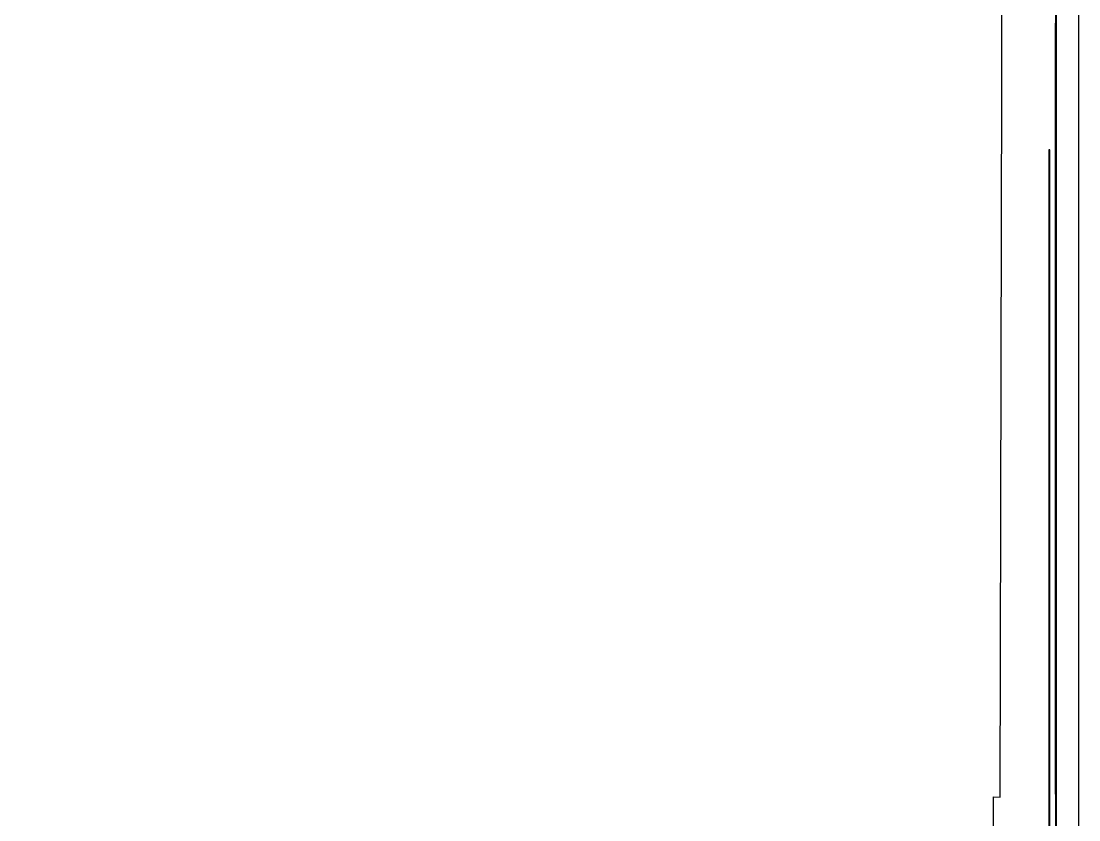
# Model space of a CAD drawing. Header units: millimetres. Extents: x 3914 to 443608, y -156176 to 78197.
# Drawn here: x 132436 to 133387, y -140208 to -139490 of the extents above; entities that cross this region are included whole.
import ezdxf

# ---------------------------------------------------------------- set-up
doc = ezdxf.new("R2010")
doc.units = ezdxf.units.MM
doc.layers.add('A-FLOR', color=7, linetype='Continuous', lineweight=9)
doc.layers.add('A-GENM-3', color=7, linetype='Continuous', lineweight=5)

# ---------------------------------------------------------------- blocks, each defined once
blk = doc.blocks.new('Рисунок_горы - Рисунок_горы-31934381-Объем проектирования 1 этажа')
at = {"layer": 'A-GENM-3'}
for p, q in [((107109, 10341.4), (107109, 6202.65)), ((107109, 6596.8), (107109, 6811.76)), ((107109, 6811.76), (107109, 6596.8)), ((107109, 6543.62), (107109, 6262.3)), ((107109, 6203.3), (107109, 6539.78)), ((107109, 6405.54), (107109, 6505.22)), ((107109, 6505.22), (107109, 6405.54)), ((107109, 6323.13), (107109, 6385.36)), ((107109, 6385.36), (107109, 6323.13)), ((107109, 6239.82), (107109, 6301.84)), ((107109, 6301.84), (107109, 6239.82)), ((107109, 6262.3), (107109, 6206.38)), ((107109, 6206.38), (107109, 6203.3)), ((107109, 6203.3), (107109, 6202.65)), ((107109, 6202.65), (107109, 6203.3)), ((107109, 6202.65), (107109, 5509.4)), ((107109, 6066.28), (107109, 6088.01)), ((107109, 6088.01), (107109, 6066.28))]:
    blk.add_line(p, q, dxfattribs=at)
for points, knots in [([(107109, 6724.53), (107109, 6724.53), (107109, 6678.82), (107109, 6632.45), (107109, 6587.07)], [0.4375, 0.4375, 0.4375, 0.4375, 0.43750001, 0.5, 0.5, 0.5, 0.5]), ([(107109, 6595.4), (107109, 6595.4), (107109, 6603.73), (107109, 6609.35), (107109, 6612.7)], [0.5, 0.5, 0.5, 0.5, 0.50000001, 0.52808784, 0.52808784, 0.52808784, 0.52808784]), ([(107109, 6596.8), (107109, 6596.8), (107109, 6588.87), (107109, 6585.18), (107109, 6583.8)], [0.345323741, 0.345323741, 0.345323741, 0.345323741, 0.345323751, 0.348091717, 0.348091717, 0.348091717, 0.348091717]), ([(107109, 6427.42), (107109, 6427.42), (107109, 6451.97), (107109, 6573.22), (107109, 6595.4)], [0.3333333, 0.3333333, 0.3333333, 0.3333333, 0.3333333, 0.5, 0.5, 0.5, 0.5]), ([(107109, 6587.07), (107109, 6587.07), (107109, 6571), (107109, 6574.78), (107109, 6563.82)], [0.352517986, 0.352517986, 0.352517986, 0.352517986, 0.352517996, 0.35971223, 0.35971223, 0.35971223, 0.35971223]), ([(107109, 6563.82), (107109, 6563.82), (107109, 6557.02), (107109, 6550.72), (107109, 6543.62)], [0.35971223, 0.35971223, 0.35971223, 0.35971223, 0.35971224, 0.366906475, 0.366906475, 0.366906475, 0.366906475]), ([(107109, 6505.22), (107109, 6505.22), (107109, 6516.39), (107109, 6536.9), (107109, 6543.62)], [0.93333333, 0.93333333, 0.93333333, 0.93333333, 0.93333334, 1, 1, 1, 1]), ([(107109, 6543.62), (107109, 6543.62), (107109, 6536.9), (107109, 6516.39), (107109, 6505.22)], [0.366906475, 0.366906475, 0.366906475, 0.366906475, 0.366906485, 0.374100719, 0.374100719, 0.374100719, 0.374100719]), ([(107109, 6539.78), (107109, 6539.78), (107109, 6540.07), (107109, 6540.41), (107109, 6540.78)], [0.4222222222, 0.4222222222, 0.4222222222, 0.4222222222, 0.4222222322, 0.4225676762, 0.4225676762, 0.4225676762, 0.4225676762]), ([(107109, 6385.36), (107109, 6385.36), (107109, 6394.3), (107109, 6394.37), (107109, 6405.54)], [0.86666667, 0.86666667, 0.86666667, 0.86666667, 0.86666668, 0.9, 0.9, 0.9, 0.9]), ([(107109, 6405.54), (107109, 6405.54), (107109, 6394.37), (107109, 6394.3), (107109, 6385.36)], [0.381294964, 0.381294964, 0.381294964, 0.381294964, 0.381294974, 0.388489209, 0.388489209, 0.388489209, 0.388489209]), ([(107109, 6301.84), (107109, 6301.84), (107109, 6311.77), (107109, 6310.31), (107109, 6323.13)], [0.8, 0.8, 0.8, 0.8, 0.80000001, 0.83333333, 0.83333333, 0.83333333, 0.83333333]), ([(107109, 6323.13), (107109, 6323.13), (107109, 6310.31), (107109, 6311.77), (107109, 6301.84)], [0.395683453, 0.395683453, 0.395683453, 0.395683453, 0.395683463, 0.402877698, 0.402877698, 0.402877698, 0.402877698]), ([(107109, 6214.8), (107109, 6214.8), (107109, 6224.12), (107109, 6230.69), (107109, 6239.82)], [0.73333333, 0.73333333, 0.73333333, 0.73333333, 0.73333334, 0.76666667, 0.76666667, 0.76666667, 0.76666667]), ([(107109, 6239.82), (107109, 6239.82), (107109, 6230.69), (107109, 6224.12), (107109, 6214.8)], [0.410071942, 0.410071942, 0.410071942, 0.410071942, 0.410071952, 0.417266187, 0.417266187, 0.417266187, 0.417266187]), ([(107109, 6128.81), (107109, 6128.81), (107109, 6163.64), (107109, 6185.73), (107109, 6214.8)], [0.7, 0.7, 0.7, 0.7, 0.70000001, 0.73333333, 0.73333333, 0.73333333, 0.73333333]), ([(107109, 6214.8), (107109, 6214.8), (107109, 6185.73), (107109, 6163.64), (107109, 6128.81)], [0.417266187, 0.417266187, 0.417266187, 0.417266187, 0.417266197, 0.424460432, 0.424460432, 0.424460432, 0.424460432]), ([(107109, 6108.72), (107109, 6108.72), (107109, 6116.64), (107109, 6118.91), (107109, 6128.81)], [0.66666667, 0.66666667, 0.66666667, 0.66666667, 0.66666668, 0.7, 0.7, 0.7, 0.7]), ([(107109, 6128.81), (107109, 6128.81), (107109, 6118.91), (107109, 6116.64), (107109, 6108.72)], [0.424460432, 0.424460432, 0.424460432, 0.424460432, 0.424460442, 0.431654676, 0.431654676, 0.431654676, 0.431654676]), ([(107109, 6088.01), (107109, 6088.01), (107109, 6096.91), (107109, 6100.08), (107109, 6108.72)], [0.63333333, 0.63333333, 0.63333333, 0.63333333, 0.63333334, 0.66666667, 0.66666667, 0.66666667, 0.66666667]), ([(107109, 6108.72), (107109, 6108.72), (107109, 6100.08), (107109, 6096.91), (107109, 6088.01)], [0.431654676, 0.431654676, 0.431654676, 0.431654676, 0.431654686, 0.438848921, 0.438848921, 0.438848921, 0.438848921])]:
    blk.add_open_spline(points, degree=3, knots=knots, dxfattribs=at)
for points in [[(107109, 6621.28), (107109, 6621.92), (107109, 6622.56), (107109, 6623.21)], [(107109, 6620.24), (107109, 6620.59), (107109, 6620.93), (107109, 6621.28)], [(107109, 6620.02), (107109, 6620.1), (107109, 6620.17), (107109, 6620.24)], [(107109, 6619.8), (107109, 6619.87), (107109, 6619.95), (107109, 6620.02)], [(107109, 6619.65), (107109, 6619.7), (107109, 6619.75), (107109, 6619.8)], [(107109, 6619.43), (107109, 6619.51), (107109, 6619.58), (107109, 6619.65)], [(107109, 6615.98), (107109, 6617.13), (107109, 6618.28), (107109, 6619.43)], [(107109, 6615.83), (107109, 6615.88), (107109, 6615.93), (107109, 6615.98)], [(107109, 6615.69), (107109, 6615.73), (107109, 6615.78), (107109, 6615.83)], [(107109, 6615.61), (107109, 6615.64), (107109, 6615.66), (107109, 6615.69)], [(107109, 6615.47), (107109, 6615.52), (107109, 6615.56), (107109, 6615.61)], [(107109, 6615.32), (107109, 6615.37), (107109, 6615.42), (107109, 6615.47)], [(107109, 6615.17), (107109, 6615.22), (107109, 6615.27), (107109, 6615.32)], [(107109, 6615.03), (107109, 6615.08), (107109, 6615.13), (107109, 6615.17)], [(107109, 6614.88), (107109, 6614.93), (107109, 6614.98), (107109, 6615.03)], [(107109, 6614.66), (107109, 6614.74), (107109, 6614.81), (107109, 6614.88)], [(107109, 6614.37), (107109, 6614.47), (107109, 6614.57), (107109, 6614.66)], [(107109, 6614.23), (107109, 6614.27), (107109, 6614.32), (107109, 6614.37)], [(107109, 6613.57), (107109, 6613.79), (107109, 6614.01), (107109, 6614.23)], [(107109, 6613.06), (107109, 6613.23), (107109, 6613.4), (107109, 6613.57)], [(107109, 6611.97), (107109, 6612.33), (107109, 6612.7), (107109, 6613.06)], [(107109, 6611.9), (107109, 6611.92), (107109, 6611.95), (107109, 6611.97)], [(107109, 6611.83), (107109, 6611.85), (107109, 6611.88), (107109, 6611.9)], [(107109, 6611.76), (107109, 6611.78), (107109, 6611.8), (107109, 6611.83)], [(107109, 6611.68), (107109, 6611.71), (107109, 6611.73), (107109, 6611.76)], [(107109, 6611.61), (107109, 6611.63), (107109, 6611.66), (107109, 6611.68)], [(107109, 6611.54), (107109, 6611.56), (107109, 6611.59), (107109, 6611.61)], [(107109, 6611.47), (107109, 6611.49), (107109, 6611.51), (107109, 6611.54)], [(107109, 6611.39), (107109, 6611.42), (107109, 6611.44), (107109, 6611.47)], [(107109, 6611.46), (107109, 6600.9), (107109, 6575.53), (107109, 6549.02)], [(107109, 6611.32), (107109, 6611.35), (107109, 6611.37), (107109, 6611.39)], [(107109, 6611.25), (107109, 6611.27), (107109, 6611.3), (107109, 6611.32)], [(107109, 6611.18), (107109, 6611.2), (107109, 6611.22), (107109, 6611.25)], [(107109, 6611.1), (107109, 6611.13), (107109, 6611.15), (107109, 6611.18)], [(107109, 6611.03), (107109, 6611.06), (107109, 6611.08), (107109, 6611.1)], [(107109, 6602.9), (107109, 6605.57), (107109, 6608.29), (107109, 6611.03)], [(107109, 6602.76), (107109, 6602.8), (107109, 6602.85), (107109, 6602.9)], [(107109, 6602.62), (107109, 6602.66), (107109, 6602.71), (107109, 6602.76)], [(107109, 6602.55), (107109, 6602.57), (107109, 6602.59), (107109, 6602.62)], [(107109, 6602.41), (107109, 6602.45), (107109, 6602.5), (107109, 6602.55)], [(107109, 6602.27), (107109, 6602.31), (107109, 6602.36), (107109, 6602.41)], [(107109, 6602.05), (107109, 6602.12), (107109, 6602.19), (107109, 6602.27)], [(107109, 6601.84), (107109, 6601.91), (107109, 6601.98), (107109, 6602.05)], [(107109, 6601.56), (107109, 6601.66), (107109, 6601.75), (107109, 6601.84)], [(107109, 6601.35), (107109, 6601.42), (107109, 6601.49), (107109, 6601.56)], [(107109, 6601.21), (107109, 6601.26), (107109, 6601.31), (107109, 6601.35)], [(107109, 6600.52), (107109, 6600.75), (107109, 6600.98), (107109, 6601.21)], [(107109, 6600.24), (107109, 6600.33), (107109, 6600.42), (107109, 6600.52)], [(107109, 6600.1), (107109, 6600.14), (107109, 6600.19), (107109, 6600.24)], [(107109, 6599.06), (107109, 6599.4), (107109, 6599.75), (107109, 6600.1)], [(107109, 6598.92), (107109, 6598.96), (107109, 6599.01), (107109, 6599.06)], [(107109, 6598.71), (107109, 6598.78), (107109, 6598.85), (107109, 6598.92)], [(107109, 6596.1), (107109, 6596.96), (107109, 6597.83), (107109, 6598.71)], [(107109, 6583.82), (107109, 6585.22), (107109, 6588.91), (107109, 6596.8)], [(107109, 6595.14), (107109, 6595.46), (107109, 6595.78), (107109, 6596.1)], [(107109, 6594.94), (107109, 6595.01), (107109, 6595.08), (107109, 6595.14)], [(107109, 6594.74), (107109, 6594.8), (107109, 6594.87), (107109, 6594.94)], [(107109, 6594.6), (107109, 6594.65), (107109, 6594.69), (107109, 6594.74)], [(107109, 6594.4), (107109, 6594.46), (107109, 6594.53), (107109, 6594.6)], [(107109, 6591.24), (107109, 6592.28), (107109, 6593.33), (107109, 6594.4)], [(107109, 6591.1), (107109, 6591.15), (107109, 6591.19), (107109, 6591.24)], [(107109, 6590.97), (107109, 6591.01), (107109, 6591.06), (107109, 6591.1)], [(107109, 6590.9), (107109, 6590.93), (107109, 6590.95), (107109, 6590.97)], [(107109, 6590.77), (107109, 6590.81), (107109, 6590.86), (107109, 6590.9)], [(107109, 6590.64), (107109, 6590.68), (107109, 6590.73), (107109, 6590.77)], [(107109, 6590.5), (107109, 6590.55), (107109, 6590.59), (107109, 6590.64)], [(107109, 6590.37), (107109, 6590.42), (107109, 6590.46), (107109, 6590.5)], [(107109, 6590.24), (107109, 6590.28), (107109, 6590.33), (107109, 6590.37)], [(107109, 6590.04), (107109, 6590.11), (107109, 6590.17), (107109, 6590.24)], [(107109, 6589.78), (107109, 6589.86), (107109, 6589.95), (107109, 6590.04)], [(107109, 6589.64), (107109, 6589.69), (107109, 6589.73), (107109, 6589.78)], [(107109, 6589.05), (107109, 6589.25), (107109, 6589.45), (107109, 6589.64)], [(107109, 6588.39), (107109, 6588.61), (107109, 6588.83), (107109, 6589.05)], [(107109, 6588.33), (107109, 6588.35), (107109, 6588.37), (107109, 6588.39)], [(107109, 6588.26), (107109, 6588.28), (107109, 6588.31), (107109, 6588.33)], [(107109, 6587.09), (107109, 6587.48), (107109, 6587.87), (107109, 6588.26)], [(107109, 6587.02), (107109, 6587.04), (107109, 6587.07), (107109, 6587.09)], [(107109, 6586.96), (107109, 6586.98), (107109, 6587), (107109, 6587.02)], [(107109, 6586.89), (107109, 6586.91), (107109, 6586.94), (107109, 6586.96)], [(107109, 6586.83), (107109, 6586.85), (107109, 6586.87), (107109, 6586.89)], [(107109, 6586.76), (107109, 6586.78), (107109, 6586.81), (107109, 6586.83)], [(107109, 6586.7), (107109, 6586.72), (107109, 6586.74), (107109, 6586.76)], [(107109, 6586.63), (107109, 6586.65), (107109, 6586.68), (107109, 6586.7)], [(107109, 6586.57), (107109, 6586.59), (107109, 6586.61), (107109, 6586.63)], [(107109, 6586.5), (107109, 6586.52), (107109, 6586.55), (107109, 6586.57)], [(107109, 6586.44), (107109, 6586.46), (107109, 6586.48), (107109, 6586.5)], [(107109, 6586.37), (107109, 6586.4), (107109, 6586.42), (107109, 6586.44)], [(107109, 6586.31), (107109, 6586.33), (107109, 6586.35), (107109, 6586.37)], [(107109, 6586.24), (107109, 6586.27), (107109, 6586.29), (107109, 6586.31)], [(107109, 6586.18), (107109, 6586.2), (107109, 6586.22), (107109, 6586.24)], [(107109, 6586.11), (107109, 6586.14), (107109, 6586.16), (107109, 6586.18)], [(107109, 6586.05), (107109, 6586.07), (107109, 6586.09), (107109, 6586.11)], [(107109, 6585.99), (107109, 6586.01), (107109, 6586.03), (107109, 6586.05)], [(107109, 6585.92), (107109, 6585.94), (107109, 6585.96), (107109, 6585.99)], [(107109, 6585.05), (107109, 6585.36), (107109, 6585.68), (107109, 6585.99)], [(107109, 6585.86), (107109, 6585.88), (107109, 6585.9), (107109, 6585.92)], [(107109, 6585.79), (107109, 6585.81), (107109, 6585.83), (107109, 6585.86)], [(107109, 6585.73), (107109, 6585.75), (107109, 6585.77), (107109, 6585.79)], [(107109, 6585.73), (107109, 6585.59), (107109, 6585.45), (107109, 6585.3)], [(107109, 6585.66), (107109, 6585.68), (107109, 6585.71), (107109, 6585.73)], [(107109, 6585.6), (107109, 6585.62), (107109, 6585.64), (107109, 6585.66)], [(107109, 6585.53), (107109, 6585.56), (107109, 6585.58), (107109, 6585.6)], [(107109, 6585.47), (107109, 6585.49), (107109, 6585.51), (107109, 6585.53)], [(107109, 6585.41), (107109, 6585.43), (107109, 6585.45), (107109, 6585.47)], [(107109, 6585.34), (107109, 6585.36), (107109, 6585.38), (107109, 6585.41)], [(107109, 6585.28), (107109, 6585.3), (107109, 6585.32), (107109, 6585.34)], [(107109, 6585.21), (107109, 6585.23), (107109, 6585.26), (107109, 6585.28)], [(107109, 6585.15), (107109, 6585.17), (107109, 6585.19), (107109, 6585.21)], [(107109, 6585.08), (107109, 6585.11), (107109, 6585.13), (107109, 6585.15)], [(107109, 6569.55), (107109, 6574.35), (107109, 6579.56), (107109, 6585.08)], [(107109, 6569.44), (107109, 6569.48), (107109, 6569.52), (107109, 6569.55)], [(107109, 6569.33), (107109, 6569.37), (107109, 6569.41), (107109, 6569.44)], [(107109, 6569.28), (107109, 6569.29), (107109, 6569.31), (107109, 6569.33)], [(107109, 6569.16), (107109, 6569.2), (107109, 6569.24), (107109, 6569.28)], [(107109, 6569.05), (107109, 6569.09), (107109, 6569.13), (107109, 6569.16)], [(107109, 6568.89), (107109, 6568.94), (107109, 6569), (107109, 6569.05)], [(107109, 6568.72), (107109, 6568.78), (107109, 6568.83), (107109, 6568.89)], [(107109, 6568.5), (107109, 6568.57), (107109, 6568.65), (107109, 6568.72)], [(107109, 6568.34), (107109, 6568.39), (107109, 6568.45), (107109, 6568.5)], [(107109, 6568.23), (107109, 6568.26), (107109, 6568.3), (107109, 6568.34)], [(107109, 6567.68), (107109, 6567.86), (107109, 6568.04), (107109, 6568.23)], [(107109, 6567.46), (107109, 6567.53), (107109, 6567.61), (107109, 6567.68)], [(107109, 6567.35), (107109, 6567.39), (107109, 6567.42), (107109, 6567.46)], [(107109, 6566.54), (107109, 6566.81), (107109, 6567.08), (107109, 6567.35)], [(107109, 6566.43), (107109, 6566.47), (107109, 6566.51), (107109, 6566.54)], [(107109, 6566.27), (107109, 6566.33), (107109, 6566.38), (107109, 6566.43)], [(107109, 6564.27), (107109, 6564.93), (107109, 6565.6), (107109, 6566.27)], [(107109, 6563.54), (107109, 6563.78), (107109, 6564.02), (107109, 6564.27)], [(107109, 6563.44), (107109, 6563.47), (107109, 6563.51), (107109, 6563.54)], [(107109, 6563.39), (107109, 6563.41), (107109, 6563.42), (107109, 6563.44)], [(107109, 6563.24), (107109, 6563.29), (107109, 6563.34), (107109, 6563.39)], [(107109, 6563.13), (107109, 6563.17), (107109, 6563.2), (107109, 6563.24)], [(107109, 6562.98), (107109, 6563.03), (107109, 6563.08), (107109, 6563.13)], [(107109, 6562.93), (107109, 6562.95), (107109, 6562.96), (107109, 6562.98)], [(107109, 6560.63), (107109, 6561.38), (107109, 6562.15), (107109, 6562.93)], [(107109, 6560.53), (107109, 6560.56), (107109, 6560.6), (107109, 6560.63)], [(107109, 6560.43), (107109, 6560.47), (107109, 6560.5), (107109, 6560.53)], [(107109, 6560.38), (107109, 6560.4), (107109, 6560.42), (107109, 6560.43)], [(107109, 6560.29), (107109, 6560.32), (107109, 6560.35), (107109, 6560.38)], [(107109, 6560.19), (107109, 6560.22), (107109, 6560.25), (107109, 6560.29)], [(107109, 6560.09), (107109, 6560.12), (107109, 6560.16), (107109, 6560.19)], [(107109, 6559.99), (107109, 6560.03), (107109, 6560.06), (107109, 6560.09)], [(107109, 6559.9), (107109, 6559.93), (107109, 6559.96), (107109, 6559.99)], [(107109, 6559.75), (107109, 6559.8), (107109, 6559.85), (107109, 6559.9)], [(107109, 6559.7), (107109, 6559.72), (107109, 6559.74), (107109, 6559.75)], [(107109, 6559.61), (107109, 6559.64), (107109, 6559.67), (107109, 6559.7)], [(107109, 6559.56), (107109, 6559.58), (107109, 6559.59), (107109, 6559.61)], [(107109, 6559.46), (107109, 6559.5), (107109, 6559.53), (107109, 6559.56)], [(107109, 6559.03), (107109, 6559.18), (107109, 6559.32), (107109, 6559.46)], [(107109, 6558.56), (107109, 6558.72), (107109, 6558.88), (107109, 6559.03)], [(107109, 6558.51), (107109, 6558.53), (107109, 6558.54), (107109, 6558.56)], [(107109, 6558.47), (107109, 6558.48), (107109, 6558.5), (107109, 6558.51)], [(107109, 6557.63), (107109, 6557.9), (107109, 6558.18), (107109, 6558.47)], [(107109, 6557.58), (107109, 6557.6), (107109, 6557.61), (107109, 6557.63)], [(107109, 6557.53), (107109, 6557.55), (107109, 6557.56), (107109, 6557.58)], [(107109, 6557.49), (107109, 6557.5), (107109, 6557.52), (107109, 6557.53)], [(107109, 6557.44), (107109, 6557.46), (107109, 6557.47), (107109, 6557.49)], [(107109, 6557.4), (107109, 6557.41), (107109, 6557.43), (107109, 6557.44)], [(107109, 6557.35), (107109, 6557.36), (107109, 6557.38), (107109, 6557.4)], [(107109, 6557.3), (107109, 6557.32), (107109, 6557.33), (107109, 6557.35)], [(107109, 6557.26), (107109, 6557.27), (107109, 6557.29), (107109, 6557.3)], [(107109, 6557.21), (107109, 6557.23), (107109, 6557.24), (107109, 6557.26)], [(107109, 6557.17), (107109, 6557.18), (107109, 6557.2), (107109, 6557.21)], [(107109, 6557.12), (107109, 6557.14), (107109, 6557.15), (107109, 6557.17)], [(107109, 6557.07), (107109, 6557.09), (107109, 6557.1), (107109, 6557.12)], [(107109, 6557.03), (107109, 6557.04), (107109, 6557.06), (107109, 6557.07)], [(107109, 6556.98), (107109, 6557), (107109, 6557.01), (107109, 6557.03)], [(107109, 6556.94), (107109, 6556.95), (107109, 6556.97), (107109, 6556.98)], [(107109, 6556.89), (107109, 6556.91), (107109, 6556.92), (107109, 6556.94)], [(107109, 6556.85), (107109, 6556.86), (107109, 6556.88), (107109, 6556.89)], [(107109, 6556.8), (107109, 6556.82), (107109, 6556.83), (107109, 6556.85)], [(107109, 6556.76), (107109, 6556.77), (107109, 6556.79), (107109, 6556.8)], [(107109, 6556.71), (107109, 6556.73), (107109, 6556.74), (107109, 6556.76)], [(107109, 6556.66), (107109, 6556.68), (107109, 6556.7), (107109, 6556.71)], [(107109, 6556.62), (107109, 6556.63), (107109, 6556.65), (107109, 6556.66)], [(107109, 6556.57), (107109, 6556.59), (107109, 6556.6), (107109, 6556.62)], [(107109, 6556.53), (107109, 6556.54), (107109, 6556.56), (107109, 6556.57)], [(107109, 6556.48), (107109, 6556.5), (107109, 6556.51), (107109, 6556.53)], [(107109, 6556.44), (107109, 6556.45), (107109, 6556.47), (107109, 6556.48)], [(107109, 6556.39), (107109, 6556.41), (107109, 6556.42), (107109, 6556.44)], [(107109, 6556.35), (107109, 6556.36), (107109, 6556.38), (107109, 6556.39)], [(107109, 6556.3), (107109, 6556.32), (107109, 6556.33), (107109, 6556.35)], [(107109, 6556.26), (107109, 6556.27), (107109, 6556.29), (107109, 6556.3)], [(107109, 6556.21), (107109, 6556.23), (107109, 6556.24), (107109, 6556.26)], [(107109, 6546.28), (107109, 6549.01), (107109, 6552.36), (107109, 6556.21)], [(107109, 6547.78), (107109, 6528.23), (107109, 6494.94), (107109, 6447.32)], [(107109, 6546.22), (107109, 6546.24), (107109, 6546.26), (107109, 6546.28)], [(107109, 6546.15), (107109, 6546.17), (107109, 6546.2), (107109, 6546.22)], [(107109, 6546.12), (107109, 6546.13), (107109, 6546.14), (107109, 6546.15)], [(107109, 6546.06), (107109, 6546.08), (107109, 6546.1), (107109, 6546.12)], [(107109, 6546), (107109, 6546.02), (107109, 6546.04), (107109, 6546.06)], [(107109, 6545.9), (107109, 6545.93), (107109, 6545.96), (107109, 6546)], [(107109, 6545.81), (107109, 6545.84), (107109, 6545.87), (107109, 6545.9)], [(107109, 6545.69), (107109, 6545.73), (107109, 6545.77), (107109, 6545.81)], [(107109, 6545.59), (107109, 6545.62), (107109, 6545.66), (107109, 6545.69)], [(107109, 6545.53), (107109, 6545.55), (107109, 6545.57), (107109, 6545.59)], [(107109, 6542.92), (107109, 6543.71), (107109, 6544.58), (107109, 6545.53)], [(107109, 6542.87), (107109, 6542.89), (107109, 6542.91), (107109, 6542.92)], [(107109, 6541.7), (107109, 6542.07), (107109, 6542.46), (107109, 6542.87)], [(107109, 6541.61), (107109, 6541.64), (107109, 6541.67), (107109, 6541.7)], [(107109, 6541.59), (107109, 6541.6), (107109, 6541.61), (107109, 6541.61)], [(107109, 6541.55), (107109, 6541.56), (107109, 6541.58), (107109, 6541.59)], [(107109, 6541.51), (107109, 6541.52), (107109, 6541.54), (107109, 6541.55)], [(107109, 6541.46), (107109, 6541.48), (107109, 6541.49), (107109, 6541.51)], [(107109, 6541.42), (107109, 6541.44), (107109, 6541.45), (107109, 6541.46)], [(107109, 6541.38), (107109, 6541.39), (107109, 6541.41), (107109, 6541.42)], [(107109, 6541.28), (107109, 6541.31), (107109, 6541.35), (107109, 6541.38)], [(107109, 6541.21), (107109, 6541.23), (107109, 6541.26), (107109, 6541.28)], [(107109, 6541.17), (107109, 6541.19), (107109, 6541.2), (107109, 6541.21)], [(107109, 6541.11), (107109, 6541.13), (107109, 6541.15), (107109, 6541.17)], [(107109, 6541.05), (107109, 6541.07), (107109, 6541.09), (107109, 6541.11)], [(107109, 6540.78), (107109, 6540.87), (107109, 6540.96), (107109, 6541.05)], [(107109, 6447.32), (107109, 6419.64), (107109, 6401.29), (107109, 6408.32)], [(107109, 6411.45), (107109, 6415.15), (107109, 6421.16), (107109, 6424.86)]]:
    blk.add_open_spline(points, degree=3, dxfattribs=at)

msp = doc.modelspace()

# ---------------------------------------------------------------- linework, layer by layer
for p, q in [((133387, -145962.74), (133387, -135512.74)), ((133366, -139394.92), (133366, -139607.93)), ((133367, -139495.51), (133366, -139495.51)), ((133366, -139497), (133367, -139497)), ((133366, -139503.57), (133367, -139503.57)), ((133360.97, -139605.54), (133359.97, -139605.54)), ((133359.97, -139605.54), (133359.97, -140844.73)), ((133360.97, -140844.73), (133360.97, -139605.54)), ((133366, -139607.93), (133367, -139607.93)), ((133366, -139631.16), (133367, -139631.16)), ((133367, -140185.15), (133366, -140185.15))]:
    msp.add_line(p, q)
at = {"flags": 128}
msp.add_lwpolyline([(133302.6, -145962.74), (133303.25, -145687.2), (133303.26, -145683.98), (133308.42, -143485.13), (133308.97, -143252.58), (133302.93, -143252.57), (133303.86, -142855.8), (133309.9, -142855.81), (133309.91, -142851.63), (133315.06, -140654.6), (133309.03, -140654.58), (133310.13, -140187.74), (133316.16, -140187.76), (133321.89, -137745.12), (133323.42, -137094.49), (133323.42, -137093.58), (133317.39, -137093.56), (133320.31, -135849.65), (127848.36, -135836.81), (127836.15, -141036.29), (127816.15, -141036.25), (127805.22, -145694.73), (128065.22, -145695.34), (128064.4, -146045.34)], dxfattribs=at)
for points, knots in [([(133366, -139497), (133366, -139501.8), (133366, -139506.57), (133366, -139514.79), (133366, -139529.84), (133366, -139544.12), (133366, -139558.79), (133366, -139573.44), (133366, -139586.68), (133366, -139602.36), (133366, -139618.13), (133366, -139628.02), (133366, -139638.81), (133366, -139636.17), (133366, -139617.47), (133366, -139578.89), (133366, -139551.1), (133366, -139524.45), (133366, -139521.24), (133366, -139509.27), (133366, -139500.05), (133366, -139492.46), (133366, -139490.23), (133366, -139496.55)], [-1.570099, -1.570099, -1.570099, -1.570099, -1.541159, -1.501754, -1.446541, -1.382724, -1.319119, -1.257396, -1.183774, -1.104802, -1.027747, -0.955254, -0.896935, -0.833013, -0.751105, -0.652602, -0.534539, -0.451116, -0.365944, -0.289006, -0.185438, -0.086085, 0, 0, 0, 0]), ([(133366, -139495.51), (133366, -139495.51), (133366, -139496.2), (133366, -139499.81), (133366, -139506.37), (133366, -139515.95), (133366, -139518.38), (133366, -139542.43), (133366, -139569.99), (133366, -139609.65), (133366, -139629.15), (133366, -139632.85), (133366, -139624.03), (133366, -139615.28), (133366, -139601.33), (133366, -139587.82), (133366, -139575.67), (133366, -139562.35), (133366, -139548.63), (133366, -139535.56), (133366, -139521.84), (133366, -139514.15), (133366, -139509.25), (133366, -139503.57)], [-1.503198, -1.503198, -1.503198, -1.503198, -1.484014, -1.384661, -1.281093, -1.204155, -1.118982, -1.03556, -0.917496, -0.818994, -0.737085, -0.673164, -0.614845, -0.542352, -0.465296, -0.386325, -0.312703, -0.250979, -0.187375, -0.123558, -0.068344, -0.028939, 0, 0, 0, 0])]:
    msp.add_open_spline(points, degree=3, knots=knots)
for points in [[(133366, -139503.01), (133366, -139496.91), (133366, -139495.52), (133366, -139495.51)], [(133366, -140185.15), (133366, -139978.96), (133366, -139786.56), (133366, -139607.93)]]:
    msp.add_open_spline(points, degree=3)
at = {"layer": 'A-FLOR'}
msp.add_line((133367, -135732.74), (133367, -145942.74), dxfattribs=at)

# ---------------------------------------------------------------- block references
msp.add_blockref('Рисунок_горы - Рисунок_горы-31934381-Объем проектирования 1 этажа', (26257, -146112.74))

doc.saveas('drawing.dxf')
